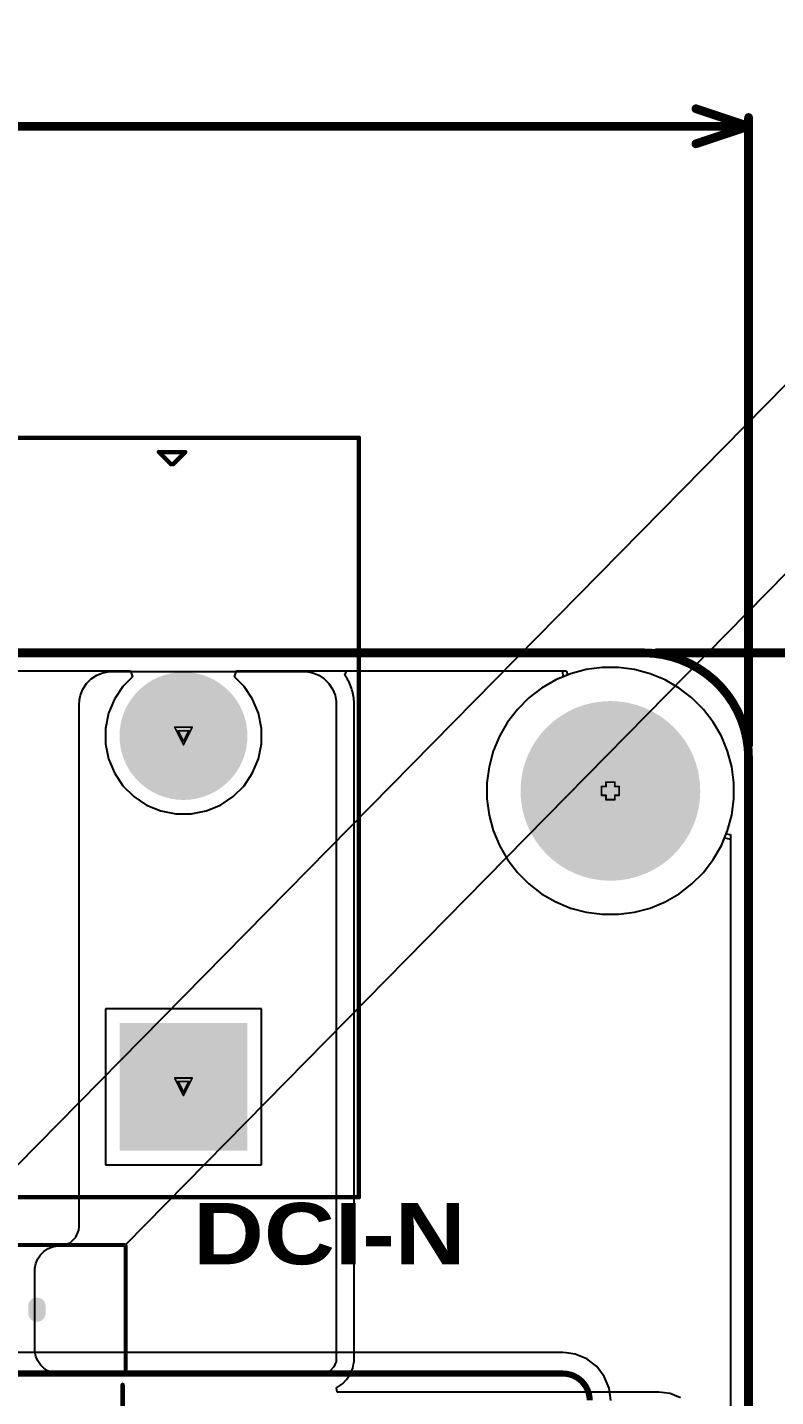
# Model space of a CAD drawing. Header units: inches. Extents: x -2 to 5376, y -4 to 5426.
# Drawn here: x 117.55 to 139.21, y 74.96 to 114.62 of the extents above; entities that cross this region are included whole.
import ezdxf

# ---------------------------------------------------------------- set-up
doc = ezdxf.new("R2010")
doc.units = ezdxf.units.IN
for name, color, linetype in [('Board Outline', 216, 'Continuous'), ('Bottom Layer', 5, 'Continuous'), ('Bottom Solder', 6, 'Continuous'), ('Dimension', 6, 'Continuous'), ('Drill Drawing', 1, 'Continuous'), ('Layer 1', 16, 'Continuous'), ('Layer 2', 76, 'Continuous'), ('Multi-Layer', 9, 'Continuous'), ('Pad Holes', 156, 'Continuous'), ('Top Layer', 1, 'Continuous'), ('Top Overlay', 2, 'Continuous'), ('Top Paste', 8, 'Continuous'), ('Top Solder', 216, 'Continuous')]:
    doc.layers.add(name, color=color, linetype=linetype)
doc.styles.add('Arial Black_Bold', font='', dxfattribs={"height": 0.2})
doc.styles.get('Arial Black_Bold').set_extended_font_data('Arial Black', bold=True)

# ---------------------------------------------------------------- blocks, each defined once
blk = doc.blocks.new('DB136H_10_16_1P_BK_P_126')
at = {"layer": 'Bottom Layer'}
h = blk.add_hatch(color=5, dxfattribs=at)
edge = h.paths.add_edge_path()
edge.add_arc((0, 5.08), 1.75, 0, 360)
blk.add_hatch(color=5, dxfattribs=at).paths.add_polyline_path([(-1.75, -3.33), (1.75, -3.33), (1.75, -6.83), (-1.75, -6.83)])
at = {"layer": 'Bottom Solder'}
h = blk.add_hatch(color=6, dxfattribs=at)
edge = h.paths.add_edge_path()
edge.add_arc((0, 5.08), 1.852, 0, 360)
blk.add_hatch(color=6, dxfattribs=at).paths.add_polyline_path([(-1.852, -3.228), (1.852, -3.228), (1.852, -6.932), (-1.852, -6.932)])
at = {"layer": 'Layer 1'}
h = blk.add_hatch(color=16, dxfattribs=at)
edge = h.paths.add_edge_path()
edge.add_arc((0, 5.08), 1.75, 0, 360)
blk.add_hatch(color=16, dxfattribs=at).paths.add_polyline_path([(-1.75, -3.33), (1.75, -3.33), (1.75, -6.83), (-1.75, -6.83)])
at = {"layer": 'Layer 2'}
h = blk.add_hatch(color=76, dxfattribs=at)
edge = h.paths.add_edge_path()
edge.add_arc((0, 5.08), 1.75, 0, 360)
blk.add_hatch(color=76, dxfattribs=at).paths.add_polyline_path([(-1.75, -3.33), (1.75, -3.33), (1.75, -6.83), (-1.75, -6.83)])
at = {"layer": 'Multi-Layer'}
h = blk.add_hatch(color=9, dxfattribs=at)
edge = h.paths.add_edge_path()
edge.add_arc((0, 5.08), 1.75, 0, 360)
blk.add_hatch(color=9, dxfattribs=at).paths.add_polyline_path([(-1.75, -3.33), (1.75, -3.33), (1.75, -6.83), (-1.75, -6.83)])
at = {"layer": 'Pad Holes'}
h = blk.add_hatch(color=7, dxfattribs=at)
edge = h.paths.add_edge_path()
edge.add_arc((0, 5.08), 1, 0, 360)
h = blk.add_hatch(color=7, dxfattribs=at)
edge = h.paths.add_edge_path()
edge.add_arc((0, -5.08), 1, 0, 360)
at = {"layer": 'Top Layer'}
h = blk.add_hatch(color=1, dxfattribs=at)
edge = h.paths.add_edge_path()
edge.add_arc((0, 5.08), 1.75, 0, 360)
blk.add_hatch(color=1, dxfattribs=at).paths.add_polyline_path([(-1.75, -3.33), (1.75, -3.33), (1.75, -6.83), (-1.75, -6.83)])
at = {"layer": 'Top Solder'}
h = blk.add_hatch(color=216, dxfattribs=at)
edge = h.paths.add_edge_path()
edge.add_arc((0, 5.08), 1.852, 0, 360)
blk.add_hatch(color=216, dxfattribs=at).paths.add_polyline_path([(-1.852, -3.228), (1.852, -3.228), (1.852, -6.932), (-1.852, -6.932)])
at = {"layer": 'Top Overlay'}
for points in [[(-5.08, 13.72, 0.127, 0.127, 0), (0, 13.72, 0.127, 0.127, 0)], [(-5.08, -8.28, 0.127, 0.127, 0), (-5.08, 13.72, 0.127, 0.127, 0)], [(0, 13.72, 0.127, 0.127, 0), (5.08, 13.72, 0.127, 0.127, 0)], [(5.08, -8.28, 0.127, 0.127, 0), (5.08, 13.72, 0.127, 0.127, 0)], [(-0.711, 13.305, 0.127, 0.127, 0), (0.051, 13.305, 0.127, 0.127, 0)], [(-0.711, 13.305, 0.127, 0.127, 0), (-0.361, 12.954, 0.127, 0.127, 0)], [(-0.3, 12.954, 0.127, 0.127, 0), (0.051, 13.305, 0.127, 0.127, 0)], [(-5.08, -8.28, 0.127, 0.127, 0), (0, -8.28, 0.127, 0.127, 0)], [(0, -8.28, 0.127, 0.127, 0), (5.08, -8.28, 0.127, 0.127, 0)]]:
    blk.add_lwpolyline(points, format="xyseb", dxfattribs=at)
for points in [[(-5.112, 13.72, 0.0635, 0.0635, 1), (-5.048, 13.72, 0.0635, 0.0635, 1)], [(-5.112, 13.72, 0.0635, 0.0635, 1), (-5.048, 13.72, 0.0635, 0.0635, 1)], [(-0.032, 13.72, 0.0635, 0.0635, 1), (0.032, 13.72, 0.0635, 0.0635, 1)], [(-0.032, 13.72, 0.0635, 0.0635, 1), (0.032, 13.72, 0.0635, 0.0635, 1)], [(5.048, 13.72, 0.0635, 0.0635, 1), (5.112, 13.72, 0.0635, 0.0635, 1)], [(5.048, 13.72, 0.0635, 0.0635, 1), (5.112, 13.72, 0.0635, 0.0635, 1)], [(-0.743, 13.305, 0.0635, 0.0635, 1), (-0.679, 13.305, 0.0635, 0.0635, 1)], [(-0.743, 13.305, 0.0635, 0.0635, 1), (-0.679, 13.305, 0.0635, 0.0635, 1)], [(0.019, 13.305, 0.0635, 0.0635, 1), (0.083, 13.305, 0.0635, 0.0635, 1)], [(0.019, 13.305, 0.0635, 0.0635, 1), (0.083, 13.305, 0.0635, 0.0635, 1)], [(-0.392, 12.954, 0.0635, 0.0635, 1), (-0.329, 12.954, 0.0635, 0.0635, 1)], [(-0.332, 12.954, 0.0635, 0.0635, 1), (-0.268, 12.954, 0.0635, 0.0635, 1)], [(-5.112, -8.28, 0.0635, 0.0635, 1), (-5.048, -8.28, 0.0635, 0.0635, 1)], [(-5.112, -8.28, 0.0635, 0.0635, 1), (-5.048, -8.28, 0.0635, 0.0635, 1)], [(-0.032, -8.28, 0.0635, 0.0635, 1), (0.032, -8.28, 0.0635, 0.0635, 1)], [(-0.032, -8.28, 0.0635, 0.0635, 1), (0.032, -8.28, 0.0635, 0.0635, 1)], [(5.048, -8.28, 0.0635, 0.0635, 1), (5.112, -8.28, 0.0635, 0.0635, 1)], [(5.048, -8.28, 0.0635, 0.0635, 1), (5.112, -8.28, 0.0635, 0.0635, 1)]]:
    blk.add_lwpolyline(points, format="xyseb", close=True, dxfattribs=at)
blk = doc.blocks.new('TISON_8_8X8__133')
at = {"layer": 'Top Layer'}
h = blk.add_hatch(color=1, dxfattribs=at)
edge = h.paths.add_edge_path()
edge.add_arc((3.264, -1.556), 0.15, 90, 270)
edge.add_line((3.264, -1.706), (3.464, -1.706))
edge.add_arc((3.464, -1.556), 0.15, 270, 450)
edge.add_line((3.464, -1.406), (3.264, -1.406))
at = {"layer": 'Top Paste'}
h = blk.add_hatch(color=8, dxfattribs=at)
edge = h.paths.add_edge_path()
edge.add_arc((3.264, -1.556), 0.15, 90, 270)
edge.add_line((3.264, -1.706), (3.464, -1.706))
edge.add_arc((3.464, -1.556), 0.15, 270, 450)
edge.add_line((3.464, -1.406), (3.264, -1.406))
at = {"layer": 'Top Solder'}
h = blk.add_hatch(color=216, dxfattribs=at)
edge = h.paths.add_edge_path()
edge.add_arc((3.264, -1.556), 0.252, 90, 270)
edge.add_line((3.264, -1.808), (3.464, -1.808))
edge.add_arc((3.464, -1.556), 0.252, 270, 450)
edge.add_line((3.464, -1.304), (3.264, -1.304))
at = {"layer": 'Top Layer'}
for p, q in [((5.214, 0.98), (5.214, -4.092)), ((1.514, -4.092), (1.514, -1.257)), ((1.514, -4.092), (1.514, -4.092)), ((5.214, -4.092), (1.514, -4.092))]:
    blk.add_line(p, q, dxfattribs=at)
at = {"layer": 'Top Overlay'}
blk.add_lwpolyline([(-3.437, -4.038, 0.127, 0.127, 0), (1.185, -4.038, 0.127, 0.127, 0)], format="xyseb", dxfattribs=at)
blk.add_lwpolyline([(1.154, -4.038, 0.0635, 0.0635, 1), (1.217, -4.038, 0.0635, 0.0635, 1)], format="xyseb", close=True, dxfattribs=at)
at = {"layer": 'Top Solder'}
for p, q in [((5.269, 1.257), (5351.599, -5259.438)), ((5.268, 0.98), (5.268, -4.092)), ((1.46, -4.092), (1.46, -1.257)), ((1.476, -4.13), (1.46, -4.092)), ((1.514, -4.146), (1.476, -4.13)), ((5.214, -4.146), (1.514, -4.146)), ((5.253, -4.13), (5.214, -4.146)), ((5.268, -4.092), (5.253, -4.13)), ((5.253, -4.13), (5351.599, -5259.438))]:
    blk.add_line(p, q, dxfattribs=at)

msp = doc.modelspace()

# ---------------------------------------------------------------- hatches: boundary and pattern name
at = {"layer": 'Bottom Layer'}
h = msp.add_hatch(color=5, dxfattribs=at)
edge = h.paths.add_edge_path()
edge.add_arc((134.43, 92.509), 2.5, 0, 360)
at = {"layer": 'Bottom Solder'}
h = msp.add_hatch(color=6, dxfattribs=at)
edge = h.paths.add_edge_path()
edge.add_arc((134.43, 92.509), 2.602, 0, 360)
at = {"layer": 'Layer 1'}
h = msp.add_hatch(color=16, dxfattribs=at)
edge = h.paths.add_edge_path()
edge.add_arc((134.43, 92.509), 2.5, 0, 360)
at = {"layer": 'Layer 2'}
h = msp.add_hatch(color=76, dxfattribs=at)
edge = h.paths.add_edge_path()
edge.add_arc((134.43, 92.509), 2.5, 0, 360)
at = {"layer": 'Multi-Layer'}
h = msp.add_hatch(color=9, dxfattribs=at)
edge = h.paths.add_edge_path()
edge.add_arc((134.43, 92.509), 2.5, 0, 360)
at = {"layer": 'Pad Holes'}
h = msp.add_hatch(color=7, dxfattribs=at)
edge = h.paths.add_edge_path()
edge.add_arc((134.43, 92.509), 1.5, 0, 360)
at = {"layer": 'Top Layer'}
h = msp.add_hatch(color=1, dxfattribs=at)
edge = h.paths.add_edge_path()
edge.add_arc((134.43, 92.509), 2.5, 0, 360)
at = {"layer": 'Top Solder'}
h = msp.add_hatch(color=216, dxfattribs=at)
edge = h.paths.add_edge_path()
edge.add_arc((134.43, 92.509), 2.602, 0, 360)

# ---------------------------------------------------------------- linework, layer by layer
at = {"layer": 'Board Outline'}
for points in [[(1.478, 96.509, 0.254, 0.254, 0), (135.382, 96.509, 0.254, 0.254, 0)], [(135.382, 96.509, 0.254, 0.254, -0.414214), (138.43, 93.461, 0.254, 0.254, 0)], [(138.43, -0.443, 0.254, 0.254, 0), (138.43, 93.461, 0.254, 0.254, 0)]]:
    msp.add_lwpolyline(points, format="xyseb", dxfattribs=at)
for points in [[(135.319, 96.509, 0.127, 0.127, 1), (135.446, 96.509, 0.127, 0.127, 1)], [(135.319, 96.509, 0.127, 0.127, 1), (135.446, 96.509, 0.127, 0.127, 1)], [(138.367, 93.461, 0.127, 0.127, 1), (138.494, 93.461, 0.127, 0.127, 1)], [(138.367, 93.461, 0.127, 0.127, 1), (138.494, 93.461, 0.127, 0.127, 1)]]:
    msp.add_lwpolyline(points, format="xyseb", close=True, dxfattribs=at)
at = {"layer": 'Bottom Layer'}
for p, q in [((112.124, 95.991), (120.535, 95.991)), ((120.535, 95.991), (120.591, 95.813)), ((123.549, 95.813), (123.605, 95.991)), ((123.605, 95.991), (133.031, 95.991)), ((133.031, 95.991), (133.067, 95.813)), ((120.591, 95.813), (120.316, 95.538)), ((123.824, 95.538), (123.549, 95.813)), ((132.846, 95.722), (132.44, 95.488)), ((133.067, 95.813), (132.846, 95.722)), ((120.316, 95.538), (120.069, 95.169)), ((124.071, 95.169), (123.824, 95.538)), ((132.068, 95.202), (131.737, 94.871)), ((132.44, 95.488), (132.068, 95.202)), ((120.069, 95.169), (119.899, 94.758)), ((124.241, 94.758), (124.071, 95.169)), ((131.737, 94.871), (131.452, 94.499)), ((119.899, 94.758), (119.812, 94.321)), ((124.328, 94.321), (124.241, 94.758)), ((131.452, 94.499), (131.217, 94.094)), ((119.812, 94.321), (119.812, 93.877)), ((124.328, 93.877), (124.328, 94.321)), ((131.217, 94.094), (131.038, 93.661)), ((119.812, 93.877), (119.899, 93.44)), ((124.241, 93.44), (124.328, 93.877)), ((131.038, 93.661), (130.917, 93.208)), ((119.899, 93.44), (120.069, 93.03)), ((124.071, 93.03), (124.241, 93.44)), ((130.917, 93.208), (130.856, 92.743)), ((120.069, 93.03), (120.316, 92.66)), ((123.824, 92.66), (124.071, 93.03)), ((120.316, 92.66), (120.631, 92.345)), ((123.51, 92.345), (123.824, 92.66)), ((130.856, 92.743), (130.856, 92.275)), ((120.631, 92.345), (121.001, 92.098)), ((121.001, 92.098), (121.412, 91.928)), ((122.729, 91.928), (123.14, 92.098)), ((123.14, 92.098), (123.51, 92.345)), ((130.856, 92.275), (130.917, 91.81)), ((121.412, 91.928), (121.848, 91.841)), ((121.848, 91.841), (122.293, 91.841)), ((122.293, 91.841), (122.729, 91.928)), ((130.917, 91.81), (131.038, 91.358)), ((131.038, 91.358), (131.217, 90.925)), ((131.217, 90.925), (131.452, 90.519)), ((137.408, 90.519), (137.643, 90.925)), ((137.643, 90.925), (137.734, 91.146)), ((137.734, 91.146), (137.912, 91.11)), ((137.912, 91.11), (137.912, 52.476)), ((131.452, 90.519), (131.737, 90.147)), ((137.123, 90.147), (137.408, 90.519)), ((131.737, 90.147), (132.068, 89.816)), ((136.792, 89.816), (137.123, 90.147)), ((132.068, 89.816), (132.44, 89.531)), ((136.42, 89.531), (136.792, 89.816)), ((132.44, 89.531), (132.846, 89.297)), ((132.846, 89.297), (133.279, 89.117)), ((135.582, 89.117), (136.014, 89.297)), ((136.014, 89.297), (136.42, 89.531)), ((133.279, 89.117), (133.731, 88.996)), ((133.731, 88.996), (134.196, 88.935)), ((134.196, 88.935), (134.664, 88.935)), ((134.664, 88.935), (135.129, 88.996)), ((135.129, 88.996), (135.582, 89.117)), ((124.328, 86.197), (119.812, 86.197)), ((119.812, 86.197), (119.812, 81.681)), ((124.328, 81.681), (124.328, 86.197)), ((119.812, 81.681), (124.328, 81.681))]:
    msp.add_line(p, q, dxfattribs=at)
at = {"layer": 'Dimension'}
for points in [[(136.906, 112.268, 0.254, 0.254, 0), (138.43, 111.76, 0.254, 0.254, 0)], [(77.74, 111.76, 0.254, 0.254, 0), (138.43, 111.76, 0.254, 0.254, 0)], [(136.906, 111.252, 0.254, 0.254, 0), (138.43, 111.76, 0.254, 0.254, 0)], [(138.43, 93.842, 0.254, 0.254, 0), (138.43, 112.014, 0.254, 0.254, 0)], [(135.763, 96.509, 0.254, 0.254, 0), (148.844, 96.509, 0.254, 0.254, 0)]]:
    msp.add_lwpolyline(points, format="xyseb", dxfattribs=at)
for points in [[(136.843, 112.268, 0.127, 0.127, 1), (136.97, 112.268, 0.127, 0.127, 1)], [(138.367, 112.014, 0.127, 0.127, 1), (138.494, 112.014, 0.127, 0.127, 1)], [(138.367, 111.76, 0.127, 0.127, 1), (138.494, 111.76, 0.127, 0.127, 1)], [(138.367, 111.76, 0.127, 0.127, 1), (138.494, 111.76, 0.127, 0.127, 1)], [(138.367, 111.76, 0.127, 0.127, 1), (138.494, 111.76, 0.127, 0.127, 1)], [(136.843, 111.252, 0.127, 0.127, 1), (136.97, 111.252, 0.127, 0.127, 1)], [(135.7, 96.509, 0.127, 0.127, 1), (135.827, 96.509, 0.127, 0.127, 1)], [(138.367, 93.842, 0.127, 0.127, 1), (138.494, 93.842, 0.127, 0.127, 1)]]:
    msp.add_lwpolyline(points, format="xyseb", close=True, dxfattribs=at)
at = {"layer": 'Drill Drawing'}
for points in [[(121.816, 94.353, 0.0508, 0.0508, 0), (122.324, 94.353, 0.0508, 0.0508, 0)], [(121.816, 94.353, 0.0508, 0.0508, 0), (122.07, 93.845, 0.0508, 0.0508, 0)], [(121.918, 94.252, 0.0508, 0.0508, 0), (122.223, 94.252, 0.0508, 0.0508, 0)], [(121.918, 94.252, 0.0508, 0.0508, 0), (122.07, 93.947, 0.0508, 0.0508, 0)], [(122.07, 93.845, 0.0508, 0.0508, 0), (122.324, 94.353, 0.0508, 0.0508, 0)], [(122.07, 93.947, 0.0508, 0.0508, 0), (122.223, 94.252, 0.0508, 0.0508, 0)], [(134.176, 92.382, 0.0508, 0.0508, 0), (134.176, 92.636, 0.0508, 0.0508, 0)], [(134.176, 92.636, 0.0508, 0.0508, 0), (134.303, 92.636, 0.0508, 0.0508, 0)], [(134.176, 92.382, 0.0508, 0.0508, 0), (134.303, 92.382, 0.0508, 0.0508, 0)], [(134.303, 92.636, 0.0508, 0.0508, 0), (134.303, 92.763, 0.0508, 0.0508, 0)], [(134.303, 92.763, 0.0508, 0.0508, 0), (134.557, 92.763, 0.0508, 0.0508, 0)], [(134.303, 92.255, 0.0508, 0.0508, 0), (134.303, 92.382, 0.0508, 0.0508, 0)], [(134.557, 92.636, 0.0508, 0.0508, 0), (134.557, 92.763, 0.0508, 0.0508, 0)], [(134.557, 92.636, 0.0508, 0.0508, 0), (134.684, 92.636, 0.0508, 0.0508, 0)], [(134.557, 92.382, 0.0508, 0.0508, 0), (134.684, 92.382, 0.0508, 0.0508, 0)], [(134.557, 92.255, 0.0508, 0.0508, 0), (134.557, 92.382, 0.0508, 0.0508, 0)], [(134.684, 92.382, 0.0508, 0.0508, 0), (134.684, 92.636, 0.0508, 0.0508, 0)], [(134.303, 92.255, 0.0508, 0.0508, 0), (134.557, 92.255, 0.0508, 0.0508, 0)], [(121.816, 84.193, 0.0508, 0.0508, 0), (122.324, 84.193, 0.0508, 0.0508, 0)], [(121.816, 84.193, 0.0508, 0.0508, 0), (122.07, 83.685, 0.0508, 0.0508, 0)], [(121.918, 84.092, 0.0508, 0.0508, 0), (122.223, 84.092, 0.0508, 0.0508, 0)], [(121.918, 84.092, 0.0508, 0.0508, 0), (122.07, 83.787, 0.0508, 0.0508, 0)], [(122.07, 83.685, 0.0508, 0.0508, 0), (122.324, 84.193, 0.0508, 0.0508, 0)], [(122.07, 83.787, 0.0508, 0.0508, 0), (122.223, 84.092, 0.0508, 0.0508, 0)]]:
    msp.add_lwpolyline(points, format="xyseb", dxfattribs=at)
for points in [[(121.804, 94.353, 0.0254, 0.0254, 1), (121.829, 94.353, 0.0254, 0.0254, 1)], [(121.804, 94.353, 0.0254, 0.0254, 1), (121.829, 94.353, 0.0254, 0.0254, 1)], [(121.905, 94.252, 0.0254, 0.0254, 1), (121.931, 94.252, 0.0254, 0.0254, 1)], [(121.905, 94.252, 0.0254, 0.0254, 1), (121.931, 94.252, 0.0254, 0.0254, 1)], [(122.21, 94.252, 0.0254, 0.0254, 1), (122.235, 94.252, 0.0254, 0.0254, 1)], [(122.21, 94.252, 0.0254, 0.0254, 1), (122.235, 94.252, 0.0254, 0.0254, 1)], [(122.312, 94.353, 0.0254, 0.0254, 1), (122.337, 94.353, 0.0254, 0.0254, 1)], [(122.312, 94.353, 0.0254, 0.0254, 1), (122.337, 94.353, 0.0254, 0.0254, 1)], [(122.058, 93.947, 0.0254, 0.0254, 1), (122.083, 93.947, 0.0254, 0.0254, 1)], [(122.058, 93.947, 0.0254, 0.0254, 1), (122.083, 93.947, 0.0254, 0.0254, 1)], [(122.058, 93.845, 0.0254, 0.0254, 1), (122.083, 93.845, 0.0254, 0.0254, 1)], [(122.058, 93.845, 0.0254, 0.0254, 1), (122.083, 93.845, 0.0254, 0.0254, 1)], [(134.163, 92.636, 0.0254, 0.0254, 1), (134.189, 92.636, 0.0254, 0.0254, 1)], [(134.163, 92.636, 0.0254, 0.0254, 1), (134.189, 92.636, 0.0254, 0.0254, 1)], [(134.163, 92.382, 0.0254, 0.0254, 1), (134.189, 92.382, 0.0254, 0.0254, 1)], [(134.163, 92.382, 0.0254, 0.0254, 1), (134.189, 92.382, 0.0254, 0.0254, 1)], [(134.29, 92.763, 0.0254, 0.0254, 1), (134.316, 92.763, 0.0254, 0.0254, 1)], [(134.29, 92.763, 0.0254, 0.0254, 1), (134.316, 92.763, 0.0254, 0.0254, 1)], [(134.29, 92.636, 0.0254, 0.0254, 1), (134.316, 92.636, 0.0254, 0.0254, 1)], [(134.29, 92.636, 0.0254, 0.0254, 1), (134.316, 92.636, 0.0254, 0.0254, 1)], [(134.29, 92.382, 0.0254, 0.0254, 1), (134.316, 92.382, 0.0254, 0.0254, 1)], [(134.29, 92.382, 0.0254, 0.0254, 1), (134.316, 92.382, 0.0254, 0.0254, 1)], [(134.544, 92.763, 0.0254, 0.0254, 1), (134.57, 92.763, 0.0254, 0.0254, 1)], [(134.544, 92.763, 0.0254, 0.0254, 1), (134.57, 92.763, 0.0254, 0.0254, 1)], [(134.544, 92.636, 0.0254, 0.0254, 1), (134.57, 92.636, 0.0254, 0.0254, 1)], [(134.544, 92.636, 0.0254, 0.0254, 1), (134.57, 92.636, 0.0254, 0.0254, 1)], [(134.544, 92.382, 0.0254, 0.0254, 1), (134.57, 92.382, 0.0254, 0.0254, 1)], [(134.544, 92.382, 0.0254, 0.0254, 1), (134.57, 92.382, 0.0254, 0.0254, 1)], [(134.671, 92.636, 0.0254, 0.0254, 1), (134.697, 92.636, 0.0254, 0.0254, 1)], [(134.671, 92.636, 0.0254, 0.0254, 1), (134.697, 92.636, 0.0254, 0.0254, 1)], [(134.671, 92.382, 0.0254, 0.0254, 1), (134.697, 92.382, 0.0254, 0.0254, 1)], [(134.671, 92.382, 0.0254, 0.0254, 1), (134.697, 92.382, 0.0254, 0.0254, 1)], [(134.29, 92.255, 0.0254, 0.0254, 1), (134.316, 92.255, 0.0254, 0.0254, 1)], [(134.29, 92.255, 0.0254, 0.0254, 1), (134.316, 92.255, 0.0254, 0.0254, 1)], [(134.544, 92.255, 0.0254, 0.0254, 1), (134.57, 92.255, 0.0254, 0.0254, 1)], [(134.544, 92.255, 0.0254, 0.0254, 1), (134.57, 92.255, 0.0254, 0.0254, 1)], [(121.804, 84.193, 0.0254, 0.0254, 1), (121.829, 84.193, 0.0254, 0.0254, 1)], [(121.804, 84.193, 0.0254, 0.0254, 1), (121.829, 84.193, 0.0254, 0.0254, 1)], [(121.905, 84.092, 0.0254, 0.0254, 1), (121.931, 84.092, 0.0254, 0.0254, 1)], [(121.905, 84.092, 0.0254, 0.0254, 1), (121.931, 84.092, 0.0254, 0.0254, 1)], [(122.21, 84.092, 0.0254, 0.0254, 1), (122.235, 84.092, 0.0254, 0.0254, 1)], [(122.21, 84.092, 0.0254, 0.0254, 1), (122.235, 84.092, 0.0254, 0.0254, 1)], [(122.312, 84.193, 0.0254, 0.0254, 1), (122.337, 84.193, 0.0254, 0.0254, 1)], [(122.312, 84.193, 0.0254, 0.0254, 1), (122.337, 84.193, 0.0254, 0.0254, 1)], [(122.058, 83.787, 0.0254, 0.0254, 1), (122.083, 83.787, 0.0254, 0.0254, 1)], [(122.058, 83.787, 0.0254, 0.0254, 1), (122.083, 83.787, 0.0254, 0.0254, 1)], [(122.058, 83.685, 0.0254, 0.0254, 1), (122.083, 83.685, 0.0254, 0.0254, 1)], [(122.058, 83.685, 0.0254, 0.0254, 1), (122.083, 83.685, 0.0254, 0.0254, 1)]]:
    msp.add_lwpolyline(points, format="xyseb", close=True, dxfattribs=at)
at = {"layer": 'Layer 1'}
for p, q in [((112.124, 95.991), (120.535, 95.991)), ((120.535, 95.991), (120.591, 95.813)), ((123.549, 95.813), (123.605, 95.991)), ((123.605, 95.991), (133.031, 95.991)), ((133.031, 95.991), (133.067, 95.813)), ((120.591, 95.813), (120.316, 95.538)), ((123.824, 95.538), (123.549, 95.813)), ((132.846, 95.722), (132.44, 95.488)), ((133.067, 95.813), (132.846, 95.722)), ((120.316, 95.538), (120.069, 95.169)), ((124.071, 95.169), (123.824, 95.538)), ((132.068, 95.202), (131.737, 94.871)), ((132.44, 95.488), (132.068, 95.202)), ((120.069, 95.169), (119.899, 94.758)), ((124.241, 94.758), (124.071, 95.169)), ((131.737, 94.871), (131.452, 94.499)), ((119.899, 94.758), (119.812, 94.321)), ((124.328, 94.321), (124.241, 94.758)), ((131.452, 94.499), (131.217, 94.094)), ((119.812, 94.321), (119.812, 93.877)), ((124.328, 93.877), (124.328, 94.321)), ((131.217, 94.094), (131.038, 93.661)), ((119.812, 93.877), (119.899, 93.44)), ((124.241, 93.44), (124.328, 93.877)), ((131.038, 93.661), (130.917, 93.208)), ((119.899, 93.44), (120.069, 93.03)), ((124.071, 93.03), (124.241, 93.44)), ((130.917, 93.208), (130.856, 92.743)), ((120.069, 93.03), (120.316, 92.66)), ((123.824, 92.66), (124.071, 93.03)), ((120.316, 92.66), (120.631, 92.345)), ((123.51, 92.345), (123.824, 92.66)), ((130.856, 92.743), (130.856, 92.275)), ((120.631, 92.345), (121.001, 92.098)), ((121.001, 92.098), (121.412, 91.928)), ((122.729, 91.928), (123.14, 92.098)), ((123.14, 92.098), (123.51, 92.345)), ((130.856, 92.275), (130.917, 91.81)), ((121.412, 91.928), (121.848, 91.841)), ((121.848, 91.841), (122.293, 91.841)), ((122.293, 91.841), (122.729, 91.928)), ((130.917, 91.81), (131.038, 91.358)), ((131.038, 91.358), (131.217, 90.925)), ((131.217, 90.925), (131.452, 90.519)), ((137.408, 90.519), (137.643, 90.925)), ((137.643, 90.925), (137.734, 91.146)), ((137.734, 91.146), (137.912, 91.11)), ((137.912, 91.11), (137.912, 52.476)), ((131.452, 90.519), (131.737, 90.147)), ((137.123, 90.147), (137.408, 90.519)), ((131.737, 90.147), (132.068, 89.816)), ((136.792, 89.816), (137.123, 90.147)), ((132.068, 89.816), (132.44, 89.531)), ((136.42, 89.531), (136.792, 89.816)), ((132.44, 89.531), (132.846, 89.297)), ((132.846, 89.297), (133.279, 89.117)), ((135.582, 89.117), (136.014, 89.297)), ((136.014, 89.297), (136.42, 89.531)), ((133.279, 89.117), (133.731, 88.996)), ((133.731, 88.996), (134.196, 88.935)), ((134.196, 88.935), (134.664, 88.935)), ((134.664, 88.935), (135.129, 88.996)), ((135.129, 88.996), (135.582, 89.117)), ((124.328, 86.197), (119.812, 86.197)), ((119.812, 86.197), (119.812, 81.681)), ((124.328, 81.681), (124.328, 86.197)), ((119.812, 81.681), (124.328, 81.681))]:
    msp.add_line(p, q, dxfattribs=at)
at = {"layer": 'Layer 2'}
for p, q in [((112.124, 95.991), (120.535, 95.991)), ((120.535, 95.991), (120.591, 95.813)), ((123.549, 95.813), (123.605, 95.991)), ((123.605, 95.991), (133.031, 95.991)), ((133.031, 95.991), (133.067, 95.813)), ((120.591, 95.813), (120.316, 95.538)), ((123.824, 95.538), (123.549, 95.813)), ((132.846, 95.722), (132.44, 95.488)), ((133.067, 95.813), (132.846, 95.722)), ((120.316, 95.538), (120.069, 95.169)), ((124.071, 95.169), (123.824, 95.538)), ((132.068, 95.202), (131.737, 94.871)), ((132.44, 95.488), (132.068, 95.202)), ((120.069, 95.169), (119.899, 94.758)), ((124.241, 94.758), (124.071, 95.169)), ((131.737, 94.871), (131.452, 94.499)), ((119.899, 94.758), (119.812, 94.321)), ((124.328, 94.321), (124.241, 94.758)), ((131.452, 94.499), (131.217, 94.094)), ((119.812, 94.321), (119.812, 93.877)), ((124.328, 93.877), (124.328, 94.321)), ((131.217, 94.094), (131.038, 93.661)), ((119.812, 93.877), (119.899, 93.44)), ((124.241, 93.44), (124.328, 93.877)), ((131.038, 93.661), (130.917, 93.208)), ((119.899, 93.44), (120.069, 93.03)), ((124.071, 93.03), (124.241, 93.44)), ((130.917, 93.208), (130.856, 92.743)), ((120.069, 93.03), (120.316, 92.66)), ((123.824, 92.66), (124.071, 93.03)), ((120.316, 92.66), (120.631, 92.345)), ((123.51, 92.345), (123.824, 92.66)), ((130.856, 92.743), (130.856, 92.275)), ((120.631, 92.345), (121.001, 92.098)), ((121.001, 92.098), (121.412, 91.928)), ((122.729, 91.928), (123.14, 92.098)), ((123.14, 92.098), (123.51, 92.345)), ((130.856, 92.275), (130.917, 91.81)), ((121.412, 91.928), (121.848, 91.841)), ((121.848, 91.841), (122.293, 91.841)), ((122.293, 91.841), (122.729, 91.928)), ((130.917, 91.81), (131.038, 91.358)), ((131.038, 91.358), (131.217, 90.925)), ((131.217, 90.925), (131.452, 90.519)), ((137.408, 90.519), (137.643, 90.925)), ((137.643, 90.925), (137.734, 91.146)), ((137.734, 91.146), (137.912, 91.11)), ((137.912, 91.11), (137.912, 52.476)), ((131.452, 90.519), (131.737, 90.147)), ((137.123, 90.147), (137.408, 90.519)), ((131.737, 90.147), (132.068, 89.816)), ((136.792, 89.816), (137.123, 90.147)), ((132.068, 89.816), (132.44, 89.531)), ((136.42, 89.531), (136.792, 89.816)), ((132.44, 89.531), (132.846, 89.297)), ((132.846, 89.297), (133.279, 89.117)), ((135.582, 89.117), (136.014, 89.297)), ((136.014, 89.297), (136.42, 89.531)), ((133.279, 89.117), (133.731, 88.996)), ((133.731, 88.996), (134.196, 88.935)), ((134.196, 88.935), (134.664, 88.935)), ((134.664, 88.935), (135.129, 88.996)), ((135.129, 88.996), (135.582, 89.117)), ((124.328, 86.197), (119.812, 86.197)), ((119.812, 86.197), (119.812, 81.681)), ((124.328, 81.681), (124.328, 86.197)), ((119.812, 81.681), (124.328, 81.681)), ((133.052, 76.242), (84.912, 76.242)), ((133.15, 76.229), (133.052, 76.242)), ((133.052, 76.242), (133.052, 76.242)), ((133.052, 76.242), (133.052, 76.242)), ((133.22, 76.22), (133.15, 76.229)), ((133.411, 76.195), (133.22, 76.22)), ((133.22, 76.22), (133.22, 76.22)), ((133.22, 76.22), (133.22, 76.22)), ((133.746, 76.056), (133.411, 76.195)), ((134.033, 75.835), (133.746, 76.056)), ((134.254, 75.548), (134.033, 75.835)), ((134.392, 75.213), (134.254, 75.548)), ((134.44, 74.854), (134.392, 75.213))]:
    msp.add_line(p, q, dxfattribs=at)
for points in [[(84.912, 75.633, 0.178, 0.178, 0), (133.052, 75.633, 0.178, 0.178, 0)], [(133.052, 75.633, 0.178, 0.178, -0.414215), (133.831, 74.854, 0.178, 0.178, 0)]]:
    msp.add_lwpolyline(points, format="xyseb", dxfattribs=at)
msp.add_lwpolyline([(133.007, 75.633, 0.0889, 0.0889, 1), (133.096, 75.633, 0.0889, 0.0889, 1)], format="xyseb", close=True, dxfattribs=at)
msp.add_lwpolyline([(133.007, 75.633, 0.0889, 0.0889, 1), (133.096, 75.633, 0.0889, 0.0889, 1)], format="xyseb", close=True, dxfattribs=at)
at = {"layer": 'Multi-Layer'}
for p, q in [((133.731, 96.022), (133.279, 95.901)), ((134.196, 96.084), (133.731, 96.022)), ((134.43, 96.084), (134.196, 96.084)), ((134.664, 96.084), (134.43, 96.084)), ((135.129, 96.022), (134.664, 96.084)), ((135.582, 95.901), (135.129, 96.022)), ((132.846, 95.722), (132.44, 95.488)), ((133.279, 95.901), (132.846, 95.722)), ((136.014, 95.722), (135.582, 95.901)), ((136.42, 95.488), (136.014, 95.722)), ((132.068, 95.202), (131.737, 94.871)), ((132.44, 95.488), (132.068, 95.202)), ((136.792, 95.202), (136.42, 95.488)), ((137.123, 94.871), (136.792, 95.202)), ((131.737, 94.871), (131.452, 94.499)), ((137.408, 94.499), (137.123, 94.871)), ((131.452, 94.499), (131.217, 94.094)), ((137.643, 94.094), (137.408, 94.499)), ((131.217, 94.094), (131.038, 93.661)), ((137.822, 93.661), (137.643, 94.094)), ((131.038, 93.661), (130.917, 93.208)), ((137.943, 93.208), (137.822, 93.661)), ((130.917, 93.208), (130.856, 92.743)), ((138.004, 92.743), (137.943, 93.208)), ((130.856, 92.743), (130.856, 92.509)), ((130.856, 92.509), (130.856, 92.509)), ((130.856, 92.509), (130.856, 92.275)), ((138.004, 92.509), (138.004, 92.743)), ((138.004, 92.275), (138.004, 92.509)), ((130.856, 92.275), (130.917, 91.81)), ((137.943, 91.81), (138.004, 92.275)), ((130.917, 91.81), (131.038, 91.358)), ((137.822, 91.358), (137.943, 91.81)), ((131.038, 91.358), (131.217, 90.925)), ((137.643, 90.925), (137.822, 91.358)), ((131.217, 90.925), (131.452, 90.519)), ((137.408, 90.519), (137.643, 90.925)), ((131.452, 90.519), (131.737, 90.147)), ((137.123, 90.147), (137.408, 90.519)), ((131.737, 90.147), (132.068, 89.816)), ((136.792, 89.816), (137.123, 90.147)), ((132.068, 89.816), (132.44, 89.531)), ((136.42, 89.531), (136.792, 89.816)), ((132.44, 89.531), (132.846, 89.297)), ((132.846, 89.297), (133.279, 89.117)), ((135.582, 89.117), (136.014, 89.297)), ((136.014, 89.297), (136.42, 89.531)), ((133.279, 89.117), (133.731, 88.996)), ((133.731, 88.996), (134.196, 88.935)), ((134.196, 88.935), (134.43, 88.935)), ((134.43, 88.935), (134.664, 88.935)), ((134.664, 88.935), (135.129, 88.996)), ((135.129, 88.996), (135.582, 89.117))]:
    msp.add_line(p, q, dxfattribs=at)
at = {"layer": 'Top Layer'}
for p, q in [((126.738, 95.864), (126.789, 95.979)), ((126.789, 95.979), (126.802, 95.991)), ((126.802, 95.991), (133.164, 95.991)), ((133.164, 95.991), (133.189, 95.864)), ((119.16, 95.456), (119.267, 95.616)), ((119.267, 95.616), (119.402, 95.751)), ((119.402, 95.751), (119.561, 95.857)), ((119.561, 95.857), (119.738, 95.931)), ((119.738, 95.931), (119.926, 95.968)), ((119.926, 95.968), (120.022, 95.968)), ((120.022, 95.968), (125.53, 95.968)), ((125.53, 95.968), (125.53, 95.968)), ((125.53, 95.968), (125.53, 95.968)), ((125.53, 95.968), (125.53, 95.968)), ((125.53, 95.968), (125.671, 95.959)), ((125.671, 95.959), (125.812, 95.931)), ((125.812, 95.931), (125.987, 95.858)), ((125.987, 95.858), (126.145, 95.753)), ((126.145, 95.753), (126.279, 95.618)), ((126.279, 95.618), (126.385, 95.46)), ((126.816, 95.748), (126.738, 95.864)), ((126.835, 95.701), (126.816, 95.748)), ((126.864, 95.659), (126.835, 95.701)), ((126.936, 95.483), (126.864, 95.659)), ((132.846, 95.722), (132.44, 95.488)), ((133.189, 95.864), (132.846, 95.722)), ((119.06, 95.144), (119.087, 95.28)), ((119.087, 95.28), (119.16, 95.456)), ((126.385, 95.46), (126.458, 95.285)), ((126.458, 95.285), (126.495, 95.099)), ((126.946, 95.433), (126.936, 95.483)), ((126.966, 95.386), (126.946, 95.433)), ((127.003, 95.2), (126.966, 95.386)), ((127.003, 95.149), (127.003, 95.2)), ((132.068, 95.202), (131.737, 94.871)), ((132.44, 95.488), (132.068, 95.202)), ((119.05, 94.996), (119.06, 95.144)), ((119.05, 79.892), (119.05, 94.996)), ((119.05, 94.996), (119.05, 94.996)), ((126.495, 95.099), (126.495, 95.004)), ((126.495, 95.004), (126.495, 76.073)), ((127.013, 95.099), (127.003, 95.149)), ((127.013, 95.004), (127.013, 95.099)), ((127.013, 76.073), (127.013, 95.004)), ((131.737, 94.871), (131.452, 94.499)), ((131.452, 94.499), (131.217, 94.094)), ((131.217, 94.094), (131.038, 93.661)), ((131.038, 93.661), (130.917, 93.208)), ((130.917, 93.208), (130.856, 92.743)), ((130.856, 92.743), (130.856, 92.275)), ((130.856, 92.275), (130.917, 91.81)), ((130.917, 91.81), (131.038, 91.358)), ((131.038, 91.358), (131.217, 90.925)), ((137.643, 90.925), (137.785, 91.268)), ((137.785, 91.268), (137.912, 91.243)), ((137.912, 91.243), (137.912, 52.476)), ((131.217, 90.925), (131.452, 90.519)), ((137.408, 90.519), (137.643, 90.925)), ((131.452, 90.519), (131.737, 90.147)), ((137.123, 90.147), (137.408, 90.519)), ((131.737, 90.147), (132.068, 89.816)), ((136.792, 89.816), (137.123, 90.147)), ((132.068, 89.816), (132.44, 89.531)), ((136.42, 89.531), (136.792, 89.816)), ((132.44, 89.531), (132.846, 89.297)), ((132.846, 89.297), (133.279, 89.117)), ((135.582, 89.117), (136.014, 89.297)), ((136.014, 89.297), (136.42, 89.531)), ((133.279, 89.117), (133.731, 88.996)), ((133.731, 88.996), (134.196, 88.935)), ((134.196, 88.935), (134.664, 88.935)), ((134.664, 88.935), (135.129, 88.996)), ((135.129, 88.996), (135.582, 89.117)), ((118.956, 79.581), (119.039, 79.783)), ((119.039, 79.783), (119.05, 79.892)), ((118.281, 79.305), (118.42, 79.333)), ((118.42, 79.333), (118.491, 79.333)), ((118.491, 79.333), (118.6, 79.344)), ((118.491, 79.333), (118.491, 79.333)), ((118.6, 79.344), (118.801, 79.427)), ((118.801, 79.427), (118.956, 79.581)), ((117.799, 78.823), (117.853, 78.954)), ((117.853, 78.954), (117.932, 79.072)), ((117.932, 79.072), (118.032, 79.172)), ((118.032, 79.172), (118.15, 79.251)), ((118.15, 79.251), (118.281, 79.305)), ((117.771, 78.684), (117.799, 78.823)), ((117.771, 78.613), (117.771, 78.684)), ((117.771, 76.261), (117.771, 78.613)), ((117.771, 78.613), (117.771, 78.613)), ((117.798, 76.126), (117.771, 76.261)), ((117.85, 76), (117.798, 76.126)), ((117.926, 75.886), (117.85, 76)), ((118.023, 75.789), (117.926, 75.886)), ((118.137, 75.712), (118.023, 75.789)), ((126.428, 75.824), (126.304, 75.7)), ((126.495, 75.985), (126.428, 75.824)), ((126.495, 76.073), (126.495, 76.073)), ((126.495, 76.073), (126.495, 75.985)), ((126.906, 75.626), (126.973, 75.787)), ((126.973, 75.787), (126.997, 75.904)), ((126.973, 75.787), (126.973, 75.787)), ((126.997, 75.904), (127.013, 75.985)), ((127.013, 75.986), (127.013, 76.073)), ((127.013, 76.073), (127.013, 76.073)), ((127.013, 75.985), (127.013, 75.986)), ((127.013, 75.985), (127.013, 75.985)), ((118.264, 75.66), (118.137, 75.712)), ((118.399, 75.633), (118.264, 75.66)), ((122.963, 75.633), (118.399, 75.633)), ((126.055, 75.633), (122.963, 75.633)), ((126.142, 75.633), (126.055, 75.633)), ((126.304, 75.7), (126.142, 75.633)), ((126.67, 75.334), (126.794, 75.458)), ((126.794, 75.458), (126.906, 75.626)), ((126.502, 75.222), (126.67, 75.334)), ((126.521, 75.098), (126.502, 75.222)), ((126.522, 75.092), (126.521, 75.098)), ((135.834, 75.092), (126.522, 75.092)), ((136.156, 75.055), (135.834, 75.097)), ((135.834, 75.097), (135.834, 75.092)), ((136.455, 74.93), (136.156, 75.055))]:
    msp.add_line(p, q, dxfattribs=at)

# ---------------------------------------------------------------- block references
at = {"rotation": 90}
msp.add_blockref('TISON_8_8X8__133', (116.271, 74.119), dxfattribs=at)
msp.add_blockref('DB136H_10_16_1P_BK_P_126', (122.07, 89.019))

# ---------------------------------------------------------------- texts
at = {"layer": 'Top Overlay', "style": 'Arial Black_Bold'}
msp.add_text('DCI-N', height=1.778, rotation=360, dxfattribs=at).set_placement((122.346, 78.797))

doc.saveas('drawing.dxf')
